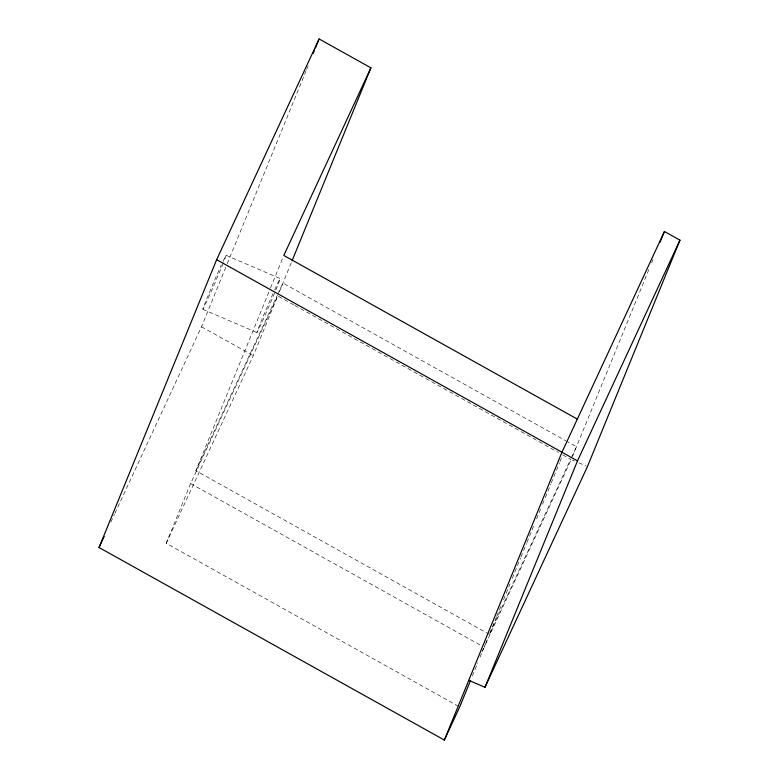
<?xml version="1.0" encoding="UTF-8"?>
<svg xmlns="http://www.w3.org/2000/svg" width="779" height="779" viewBox="0 0 779 779"><rect width="100%" height="100%" fill="white"/><g stroke="black" fill="none" stroke-linecap="round" stroke-linejoin="round"><path stroke-width="0.58" stroke-dasharray="3.9 2.92" d="M114.922 513.303L201.498 326.781L226.767 264.938M227.225 263.818L306.244 70.431M306.702 69.312L308.085 65.933M458.665 706.349L166.209 543.284L190.612 483.555L277.704 295.932L293.595 304.793M489.378 634.369L195.86 470.711L270.07 289.087M270.527 287.967L283.352 256.573M166.209 543.284L253.302 355.662L277.704 295.932M279.457 291.648L291.658 261.783M472.376 675.968L477.8 662.695M480.059 657.164L483.681 648.313M485.444 643.999L484.129 647.213L571.221 459.581L574.464 460.983M485.882 642.928L487.187 639.715M489.835 633.249L496.242 617.552M496.71 616.432L501.744 604.095M503.575 599.616L509.992 583.919M512.28 578.31L520.528 558.134M520.985 557.004L526.477 543.557M526.935 542.437L534.267 524.501M536.556 518.892L540.684 508.804M542.515 504.315L544.803 498.706M545.261 497.586L550.763 484.139M551.22 483.009L559.468 462.833M559.926 461.713L562.214 456.104M572.536 456.377L649.764 267.363M651.595 262.874L652.968 259.514M110.822 522.134L114.406 514.403M195.86 470.711L277.314 295.231M277.83 294.121L282.952 283.089L565.875 440.836M489.884 633.259L570.832 458.88M571.348 457.779L576.47 446.747L566.927 441.43M482.084 651.624L483.613 648.313M226.027 255.288L280.128 278.531M578.797 462.843L586.373 466.095M202.891 309.341L256.982 332.584M294.657 305.378L558.504 452.492M562.74 454.858L570.16 458.997M201.498 326.781L253.302 355.662M190.612 483.555L480.945 645.44M274.568 290.168A29.446 0.672 -66.7 0 1 275.464 290.879M274.627 292.914A29.446 0.672 -66.7 0 1 256.943 332.614A29.446 0.672 -66.7 0 1 273.215 293.206M223.047 261.238A29.446 0.672 -66.7 0 1 223.554 262.25M223.164 263.224A29.446 0.672 -66.7 0 1 207.01 300.879A29.446 0.672 -66.7 0 1 205.267 302.583A29.446 0.672 -66.7 0 1 221.314 265.035"/><path stroke-width="1.17" d="M470.574 680.388L459.727 706.942L444.351 740.05L99.04 547.51L216.65 259.68L319.108 38.95L370.901 67.831L292.115 260.663M313.139 53.566L314.512 50.197M315.437 47.947L319.108 38.95M444.351 740.05L561.961 452.219L664.419 231.49L679.96 240.146L587.454 466.563L484.986 687.292L468.763 680.32M659.842 242.697L664.419 231.49M484.986 687.292L577.502 460.886L679.96 240.146M99.04 547.51L104.162 536.478M370.901 67.831L283.809 255.454L577.327 419.112M216.65 259.68L577.502 460.886"/></g></svg>
